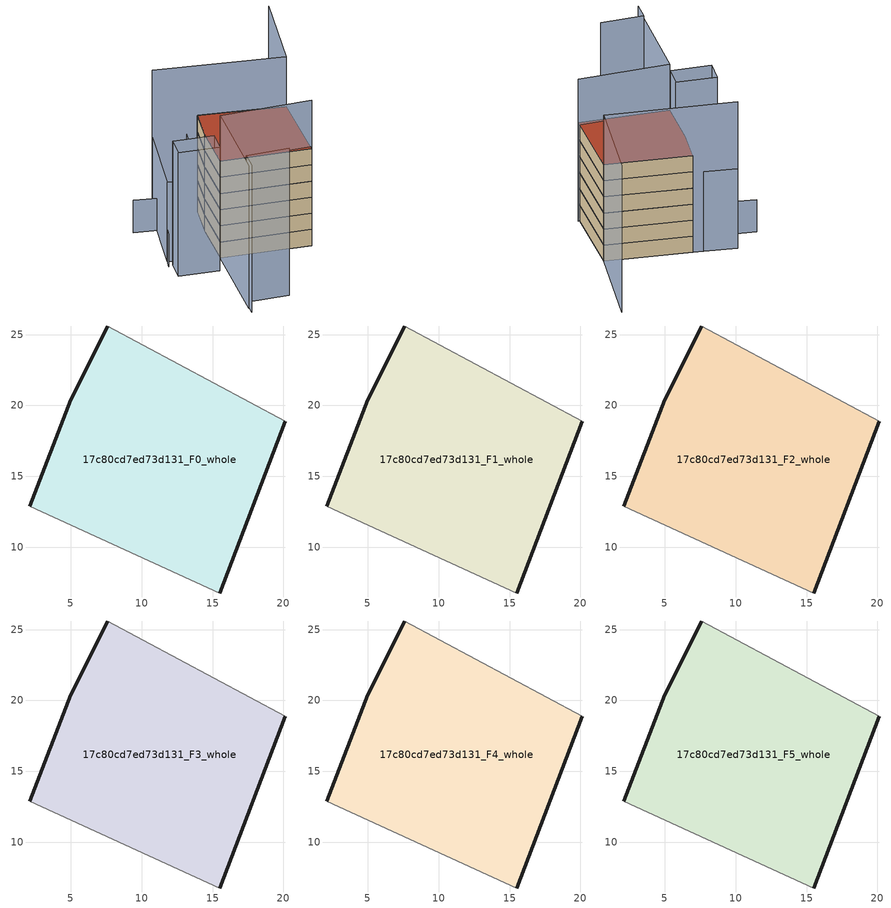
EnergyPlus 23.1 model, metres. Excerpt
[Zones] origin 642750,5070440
17c80cd7ed73d131_F0_whole
 floor ground (EU_floor_Construction): 15.52,6.79 20.13,18.89 7.62,25.6 5.02,20.39 2.11,12.89 z0
 wall outside (EU_wall_Construction): 2.11,12.89 5.02,20.39 7.62,25.6 / 20.13,18.89 15.52,6.79 z0:3
 wall adiabatic (EU_wall_Construction): 7.62,25.6 20.13,18.89 / 15.52,6.79 2.11,12.89 z0:3
17c80cd7ed73d131_F1_whole
 floor to 17c80cd7ed73d131_F0_whole (EU_floor_Construction): 15.52,6.79 20.13,18.89 7.62,25.6 5.02,20.39 2.11,12.89 z3
 wall outside (EU_wall_Construction): 2.11,12.89 5.02,20.39 7.62,25.6 / 20.13,18.89 15.52,6.79 z3:6
 wall adiabatic (EU_wall_Construction): 7.62,25.6 20.13,18.89 / 15.52,6.79 2.11,12.89 z3:6
17c80cd7ed73d131_F2_whole
 floor to 17c80cd7ed73d131_F1_whole (EU_floor_Construction): 15.52,6.79 20.13,18.89 7.62,25.6 5.02,20.39 2.11,12.89 z6
 wall outside (EU_wall_Construction): 2.11,12.89 5.02,20.39 7.62,25.6 / 20.13,18.89 15.52,6.79 z6:9
 wall adiabatic (EU_wall_Construction): 7.62,25.6 20.13,18.89 / 15.52,6.79 2.11,12.89 z6:9
17c80cd7ed73d131_F3_whole
 floor to 17c80cd7ed73d131_F2_whole (EU_floor_Construction): 15.52,6.79 20.13,18.89 7.62,25.6 5.02,20.39 2.11,12.89 z9
 wall outside (EU_wall_Construction): 2.11,12.89 5.02,20.39 7.62,25.6 / 20.13,18.89 15.52,6.79 z9:12
 wall adiabatic (EU_wall_Construction): 7.62,25.6 20.13,18.89 / 15.52,6.79 2.11,12.89 z9:12
17c80cd7ed73d131_F4_whole
 floor to 17c80cd7ed73d131_F3_whole (EU_floor_Construction): 15.52,6.79 20.13,18.89 7.62,25.6 5.02,20.39 2.11,12.89 z12
 wall outside (EU_wall_Construction): 2.11,12.89 5.02,20.39 7.62,25.6 / 20.13,18.89 15.52,6.79 z12:15
 wall adiabatic (EU_wall_Construction): 7.62,25.6 20.13,18.89 / 15.52,6.79 2.11,12.89 z12:15
17c80cd7ed73d131_F5_whole
 floor to 17c80cd7ed73d131_F4_whole (EU_floor_Construction): 15.52,6.79 20.13,18.89 7.62,25.6 5.02,20.39 2.11,12.89 z15
 wall outside (EU_wall_Construction): 2.11,12.89 5.02,20.39 7.62,25.6 / 20.13,18.89 15.52,6.79 z15:18
 wall adiabatic (EU_wall_Construction): 7.62,25.6 20.13,18.89 / 15.52,6.79 2.11,12.89 z15:18
 roof outside (EU_roof_Construction): 20.13,18.89 15.52,6.79 2.11,12.89 5.02,20.39 7.62,25.6 z18
shading: -3.79,-2.32 -2.71,0.39 / -2.71,0.39 3.81,-2.22 z0:27.3; -3.51,-1.19 2.09,12.9 / 2.09,12.9 16.02,7.36 z0:26.5; -0.24,10.17 -6.29,13 / -6.29,13 -4.83,16.12 / -4.83,16.12 1.21,13.29 / 1.21,13.29 -0.24,10.17 z0:22.9; -3.89,27.22 -0.39,25.19 / -0.39,25.19 -5.69,16.06 z0:6; -4.99,17.3 1.36,28.99 / 1.36,28.99 6.12,26.4 / 6.12,26.4 -0.23,14.71 / -0.23,14.71 -4.99,17.3 z0:14.8; 27.13,32.05 20.13,18.89 / 20.13,18.89 1.32,28.9 z0:27.2
[Building]
EU S2 Campaign: North Axis=0; Terrain=City; Solar Distribution=FullExterior
[Site:Location]
Lyon-Bron: Latitude=45.75; Longitude=5; Time Zone=1; Elevation=198
[SizingPeriod:WeatherFileDays]
AnnualSizingPeriod: Begin Month=1; Begin Day of Month=1; End Month=12; End Day of Month=31; Day of Week for Start Day=Monday; Use Weather File Daylight Saving Period=No; Use Weather File Rain and Snow Indicators=No
[MATERIAL]
EU_InternalMass_Material: Roughness=MediumRough; Thickness=0.1; Conductivity=1; Density=1800; Specific Heat=900; Thermal Absorptance=0.9; Solar Absorptance=0.7; Visible Absorptance=0.7
[MATERIAL:NOMASS] Roughness=MediumRough; Thermal Absorptance=0.9; Solar Absorptance=0.7; Visible Absorptance=0.7
Name | Thermal Resistance
EU_wall_NoMass | 0.776494
EU_roof_NoMass | 0.486893
EU_floor_NoMass | 0.421597
[CONSTRUCTION]
EU_wall_Construction: EU_wall_NoMass
EU_roof_Construction: EU_roof_NoMass
EU_floor_Construction: EU_floor_NoMass
EU_InternalMass_Construction: EU_InternalMass_Material
[ZONE] Type=1; Multiplier=1; Ceiling Height=autocalculate; Floor Area=autocalculate; Part of Total Floor Area=Yes
Name | Volume
17c80cd7ed73d131_F0_whole | 586.038
17c80cd7ed73d131_F1_whole; 17c80cd7ed73d131_F2_whole; 17c80cd7ed73d131_F3_whole; 17c80cd7ed73d131_F4_whole; 17c80cd7ed73d131_F5_whole | 586.039
[INTERNALMASS] Construction=EU_InternalMass_Construction; Surface Area=195.346
Name | Zone or ZoneList
17c80cd7ed73d131_F0_whole_EU_InternalMass | 17c80cd7ed73d131_F0_whole
17c80cd7ed73d131_F1_whole_EU_InternalMass | 17c80cd7ed73d131_F1_whole
17c80cd7ed73d131_F2_whole_EU_InternalMass | 17c80cd7ed73d131_F2_whole
17c80cd7ed73d131_F3_whole_EU_InternalMass | 17c80cd7ed73d131_F3_whole
17c80cd7ed73d131_F4_whole_EU_InternalMass | 17c80cd7ed73d131_F4_whole
17c80cd7ed73d131_F5_whole_EU_InternalMass | 17c80cd7ed73d131_F5_whole
[OTHEREQUIPMENT] Fuel Type=Electricity; Design Level Calculation Method=Watts/Area; Power per Zone Floor Area=1; Fraction Latent=0; Fraction Radiant=0; Fraction Lost=0; Carbon Dioxide Generation Rate=0; EndUse Subcategory=EU_Step8_InternalGains
Name | Zone or ZoneList or Space or SpaceList | Schedule
EU_Step8_InternalGain_17c80cd7ed73d131_F0_whole_f000 | 17c80cd7ed73d131_F0_whole | EU_Step8_GainSchedule_17c80cd7ed73d131_F0_whole_f000
EU_Step8_InternalGain_17c80cd7ed73d131_F1_whole_f000 | 17c80cd7ed73d131_F1_whole | EU_Step8_GainSchedule_17c80cd7ed73d131_F1_whole_f000
EU_Step8_InternalGain_17c80cd7ed73d131_F2_whole_f000 | 17c80cd7ed73d131_F2_whole | EU_Step8_GainSchedule_17c80cd7ed73d131_F2_whole_f000
EU_Step8_InternalGain_17c80cd7ed73d131_F3_whole_f000 | 17c80cd7ed73d131_F3_whole | EU_Step8_GainSchedule_17c80cd7ed73d131_F3_whole_f000
EU_Step8_InternalGain_17c80cd7ed73d131_F4_whole_f000 | 17c80cd7ed73d131_F4_whole | EU_Step8_GainSchedule_17c80cd7ed73d131_F4_whole_f000
EU_Step8_InternalGain_17c80cd7ed73d131_F5_whole_f000 | 17c80cd7ed73d131_F5_whole | EU_Step8_GainSchedule_17c80cd7ed73d131_F5_whole_f000
[ZONEVENTILATION:DESIGNFLOWRATE] Schedule=EU_AlwaysOn; Design Flow Rate Calculation Method=AirChanges/Hour; Air Changes per Hour=0.693814; Ventilation Type=Natural; Fan Pressure Rise=0; Fan Total Efficiency=1; Constant Term Coefficient=1; Temperature Term Coefficient=0; Velocity Term Coefficient=0; Velocity Squared Term Coefficient=0; Minimum Indoor Temperature=-100; Maximum Indoor Temperature=100; Delta Temperature=-100; Minimum Outdoor Temperature=-100; Maximum Outdoor Temperature=100; Maximum Wind Speed=40
Name | Zone or ZoneList or Space or SpaceList
EU_ConstantAir_17c80cd7ed73d131_F0_whole | 17c80cd7ed73d131_F0_whole
EU_ConstantAir_17c80cd7ed73d131_F1_whole | 17c80cd7ed73d131_F1_whole
EU_ConstantAir_17c80cd7ed73d131_F2_whole | 17c80cd7ed73d131_F2_whole
EU_ConstantAir_17c80cd7ed73d131_F3_whole | 17c80cd7ed73d131_F3_whole
EU_ConstantAir_17c80cd7ed73d131_F4_whole | 17c80cd7ed73d131_F4_whole
EU_ConstantAir_17c80cd7ed73d131_F5_whole | 17c80cd7ed73d131_F5_whole
[HVACTEMPLATE:THERMOSTAT] Constant Heating Setpoint=20; Constant Cooling Setpoint=50
EU_HeatOnly_17c80cd7ed73d131_F0_whole; EU_HeatOnly_17c80cd7ed73d131_F1_whole; EU_HeatOnly_17c80cd7ed73d131_F2_whole; EU_HeatOnly_17c80cd7ed73d131_F3_whole; EU_HeatOnly_17c80cd7ed73d131_F4_whole; EU_HeatOnly_17c80cd7ed73d131_F5_whole
[HVACTEMPLATE:ZONE:IDEALLOADSAIRSYSTEM] System Availability Schedule=EU_AlwaysOn; Maximum Heating Supply Air Temperature=50; Minimum Cooling Supply Air Temperature=13; Maximum Heating Supply Air Humidity Ratio=0.0156; Minimum Cooling Supply Air Humidity Ratio=0.0077; Heating Limit=NoLimit; Cooling Limit=NoLimit; Heating Availability Schedule=EU_AlwaysOn; Cooling Availability Schedule=EU_CoolingOff; Dehumidification Control Type=ConstantSensibleHeatRatio; Cooling Sensible Heat Ratio=0.7; Dehumidification Setpoint=60; Humidification Control Type=None; Humidification Setpoint=30; Outdoor Air Method=None; Outdoor Air Flow Rate per Person=0.00944; Outdoor Air Flow Rate per Zone Floor Area=0; Outdoor Air Flow Rate per Zone=0; Demand Controlled Ventilation Type=None; Outdoor Air Economizer Type=NoEconomizer; Heat Recovery Type=None; Sensible Heat Recovery Effectiveness=0.7; Latent Heat Recovery Effectiveness=0.65
Name | Template Thermostat
17c80cd7ed73d131_F0_whole | EU_HeatOnly_17c80cd7ed73d131_F0_whole
17c80cd7ed73d131_F1_whole | EU_HeatOnly_17c80cd7ed73d131_F1_whole
17c80cd7ed73d131_F2_whole | EU_HeatOnly_17c80cd7ed73d131_F2_whole
17c80cd7ed73d131_F3_whole | EU_HeatOnly_17c80cd7ed73d131_F3_whole
17c80cd7ed73d131_F4_whole | EU_HeatOnly_17c80cd7ed73d131_F4_whole
17c80cd7ed73d131_F5_whole | EU_HeatOnly_17c80cd7ed73d131_F5_whole
[SIZING:ZONE] Zone Cooling Design Supply Air Temperature Input Method=SupplyAirTemperature; Zone Cooling Design Supply Air Temperature=13; Zone Heating Design Supply Air Temperature Input Method=SupplyAirTemperature; Zone Heating Design Supply Air Temperature=50; Zone Cooling Design Supply Air Humidity Ratio=0.008; Zone Heating Design Supply Air Humidity Ratio=0.008; Cooling Design Air Flow Method=DesignDay; Cooling Design Air Flow Rate=0; Cooling Minimum Air Flow per Zone Floor Area=0.000762; Cooling Minimum Air Flow=0; Cooling Minimum Air Flow Fraction=0.2; Heating Design Air Flow Method=DesignDay; Heating Design Air Flow Rate=0; Heating Maximum Air Flow per Zone Floor Area=0.002032; Heating Maximum Air Flow=0.141576; Heating Maximum Air Flow Fraction=0.3; Account for Dedicated Outdoor Air System=No; Dedicated Outdoor Air System Control Strategy=NeutralSupplyAir; Dedicated Outdoor Air Low Setpoint Temperature for Design=autosize; Dedicated Outdoor Air High Setpoint Temperature for Design=autosize; Zone Load Sizing Method=Sensible Load Only No Latent Load; Zone Latent Cooling Design Supply Air Humidity Ratio Input Method=HumidityRatioDifference; Zone Cooling Design Supply Air Humidity Ratio Difference=0.005; Zone Latent Heating Design Supply Air Humidity Ratio Input Method=HumidityRatioDifference; Zone Humidification Design Supply Air Humidity Ratio Difference=0.005
17c80cd7ed73d131_F0_whole; 17c80cd7ed73d131_F1_whole; 17c80cd7ed73d131_F2_whole; 17c80cd7ed73d131_F3_whole; 17c80cd7ed73d131_F4_whole; 17c80cd7ed73d131_F5_whole
[SCHEDULE:CONSTANT]
Name | Hourly Value
EU_AlwaysOn | 1
EU_CoolingOff | 0
[SCHEDULE:FILE] Column Number=1; Rows to Skip at Top=0; Number of Hours of Data=8760; Column Separator=Comma; Interpolate to Timestep=No; Minutes per Item=60; Adjust Schedule for Daylight Savings=Yes
Name | File
EU_Step8_GainSchedule_17c80cd7ed73d131_F0_whole_f000 | ../../schedules/17c80cd7ed73d131/17c80cd7ed73d131_F0_whole_f000_gain.csv
EU_Step8_GainSchedule_17c80cd7ed73d131_F1_whole_f000 | ../../schedules/17c80cd7ed73d131/17c80cd7ed73d131_F1_whole_f000_gain.csv
EU_Step8_GainSchedule_17c80cd7ed73d131_F2_whole_f000 | ../../schedules/17c80cd7ed73d131/17c80cd7ed73d131_F2_whole_f000_gain.csv
EU_Step8_GainSchedule_17c80cd7ed73d131_F3_whole_f000 | ../../schedules/17c80cd7ed73d131/17c80cd7ed73d131_F3_whole_f000_gain.csv
EU_Step8_GainSchedule_17c80cd7ed73d131_F4_whole_f000 | ../../schedules/17c80cd7ed73d131/17c80cd7ed73d131_F4_whole_f000_gain.csv
EU_Step8_GainSchedule_17c80cd7ed73d131_F5_whole_f000 | ../../schedules/17c80cd7ed73d131/17c80cd7ed73d131_F5_whole_f000_gain.csv
